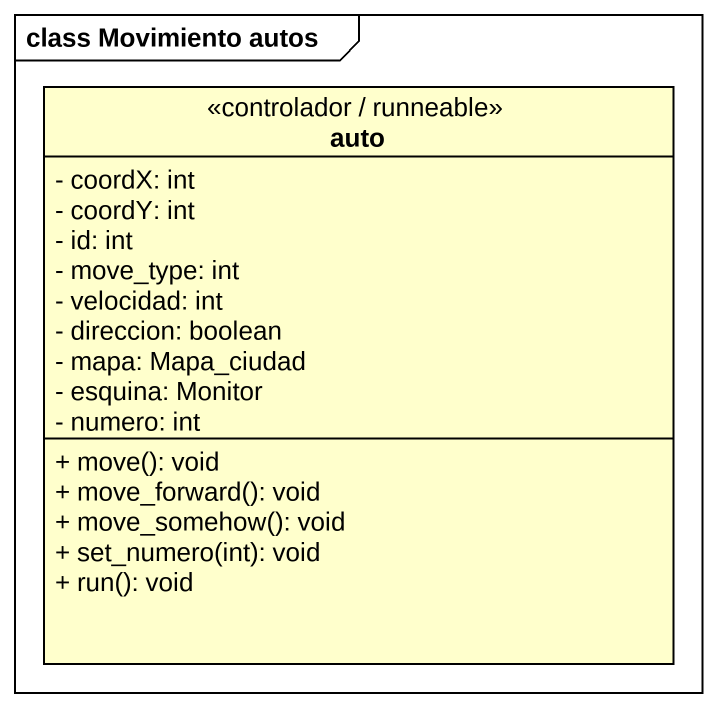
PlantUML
@startuml
mainframe class Movimiento autos
hide circle
hide empty members
skinparam classAttributeIconSize 0
class auto <<controlador / runneable>> {
  - coordX: int
  - coordY: int
  - id: int
  - move_type: int
  - velocidad: int
  - direccion: boolean
  - mapa: Mapa_ciudad
  - esquina: Monitor
  - numero: int
  + move(): void
  + move_forward(): void
  + move_somehow(): void
  + set_numero(int): void
  + run(): void
}
@enduml
